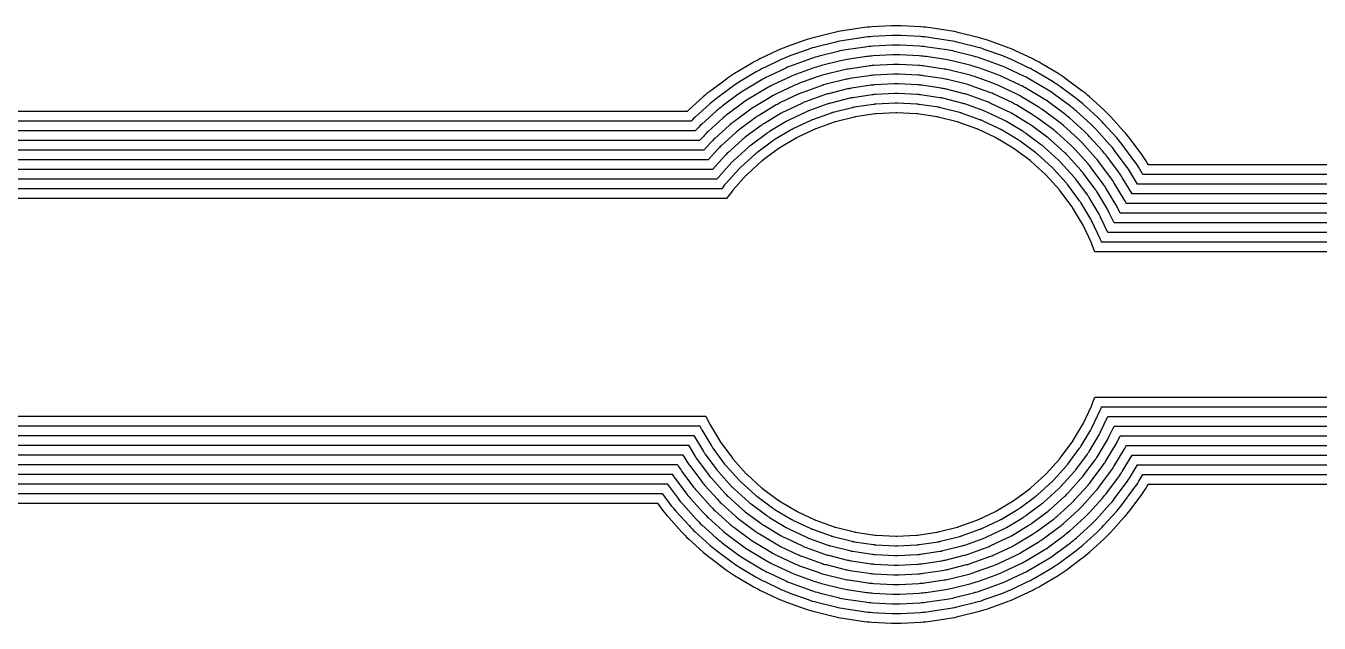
# Model space of a CAD drawing. Header units: metres. Extents: x 1.4 to 44.2, y 0.1 to 33.9.
# Drawn here: x 17.42 to 22.78, y 29.22 to 31.69 of the extents above; entities that cross this region are included whole.
import ezdxf

# ---------------------------------------------------------------- set-up
doc = ezdxf.new("R2010")
doc.units = ezdxf.units.M

msp = doc.modelspace()

# ---------------------------------------------------------------- linework, layer by layer
for points in [[(25.1806, 31.1141), (22.0686, 31.1141), (22.0631, 31.1234), (22.0578, 31.132), (22.0523, 31.1404), (22.0466, 31.1487), (22.0407, 31.1569), (21.9924, 31.2219), (21.9864, 31.2299), (21.9801, 31.2378), (21.9736, 31.2455), (21.9669, 31.253), (21.9125, 31.3131), (21.9057, 31.3204), (21.8986, 31.3276), (21.8914, 31.3347), (21.8841, 31.3415), (21.824, 31.3959), (21.8165, 31.4026), (21.8088, 31.4091), (21.8009, 31.4154), (21.7929, 31.4214), (21.7279, 31.4697), (21.7197, 31.4756), (21.7114, 31.4813), (21.703, 31.4868), (21.6944, 31.4921), (21.6249, 31.5337), (21.6162, 31.5388), (21.6074, 31.5436), (21.5985, 31.5483), (21.5894, 31.5527), (21.5162, 31.5873), (21.5071, 31.5915), (21.4978, 31.5955), (21.4885, 31.5992), (21.479, 31.6027), (21.4028, 31.63), (21.3933, 31.6333), (21.3837, 31.6363), (21.374, 31.6391), (21.3643, 31.6417), (21.2857, 31.6614), (21.2759, 31.6637), (21.266, 31.6658), (21.2562, 31.6676), (21.2462, 31.6692), (21.1661, 31.6811), (21.1561, 31.6825), (21.1461, 31.6836), (21.1361, 31.6844), (21.126, 31.685), (21.0451, 31.689), (21.0351, 31.6894), (21.025, 31.6895), (21.015, 31.6894), (21.0049, 31.689), (20.924, 31.685), (20.9139, 31.6844), (20.9039, 31.6836), (20.8939, 31.6825), (20.8839, 31.6811), (20.8038, 31.6692), (20.7939, 31.6676), (20.784, 31.6658), (20.7741, 31.6637), (20.7643, 31.6614), (20.6858, 31.6417), (20.676, 31.6391), (20.6664, 31.6363), (20.6568, 31.6333), (20.6473, 31.63), (20.571, 31.6027), (20.5616, 31.5992), (20.5522, 31.5955), (20.543, 31.5915), (20.5338, 31.5873), (20.4606, 31.5527), (20.4515, 31.5483), (20.4426, 31.5436), (20.4338, 31.5388), (20.4251, 31.5337), (20.3556, 31.4921), (20.347, 31.4868), (20.3386, 31.4813), (20.3303, 31.4756), (20.3222, 31.4697), (20.2571, 31.4214), (20.2491, 31.4154), (20.2412, 31.4091), (20.2335, 31.4026), (20.226, 31.3959), (20.166, 31.3415), (20.1592, 31.3352), (13.4322, 31.3352)], [(25.1971, 31.0741), (22.046, 31.0741), (22.0288, 31.1029), (22.024, 31.1106), (22.019, 31.1182), (22.0139, 31.1257), (22.0086, 31.133), (21.9603, 31.1981), (21.9548, 31.2053), (21.9491, 31.2124), (21.9433, 31.2194), (21.9373, 31.2262), (21.8829, 31.2862), (21.8767, 31.2929), (21.8704, 31.2994), (21.8639, 31.3057), (21.8572, 31.3119), (21.7972, 31.3663), (21.7904, 31.3723), (21.7834, 31.3781), (21.7763, 31.3838), (21.7691, 31.3893), (21.704, 31.4376), (21.6967, 31.4429), (21.6892, 31.448), (21.6816, 31.453), (21.6739, 31.4578), (21.6044, 31.4994), (21.5965, 31.504), (21.5886, 31.5083), (21.5805, 31.5125), (21.5723, 31.5165), (21.4991, 31.5512), (21.4909, 31.5549), (21.4825, 31.5585), (21.4741, 31.5619), (21.4656, 31.565), (21.3893, 31.5923), (21.3807, 31.5953), (21.372, 31.598), (21.3633, 31.6006), (21.3545, 31.6029), (21.276, 31.6226), (21.2671, 31.6247), (21.2582, 31.6265), (21.2493, 31.6282), (21.2403, 31.6296), (21.1602, 31.6415), (21.1512, 31.6428), (21.1422, 31.6438), (21.1331, 31.6445), (21.1241, 31.6451), (21.0432, 31.6491), (21.0341, 31.6494), (21.025, 31.6495), (21.0159, 31.6494), (21.0069, 31.6491), (20.9259, 31.6451), (20.9169, 31.6445), (20.9078, 31.6438), (20.8988, 31.6428), (20.8898, 31.6415), (20.8097, 31.6296), (20.8007, 31.6282), (20.7918, 31.6265), (20.7829, 31.6247), (20.7741, 31.6226), (20.6955, 31.6029), (20.6867, 31.6006), (20.678, 31.598), (20.6693, 31.5953), (20.6607, 31.5923), (20.5845, 31.565), (20.5759, 31.5619), (20.5675, 31.5585), (20.5592, 31.5549), (20.5509, 31.5512), (20.4777, 31.5165), (20.4695, 31.5125), (20.4615, 31.5083), (20.4535, 31.504), (20.4457, 31.4994), (20.3762, 31.4578), (20.3684, 31.453), (20.3608, 31.448), (20.3533, 31.4429), (20.346, 31.4376), (20.2809, 31.3893), (20.2737, 31.3838), (20.2666, 31.3781), (20.2596, 31.3723), (20.2528, 31.3663), (20.1928, 31.3119), (20.1862, 31.3057), (20.1797, 31.2994), (20.1756, 31.2952), (13.3945, 31.2952)], [(25.2137, 31.0341), (22.0233, 31.0341), (21.9944, 31.0823), (21.9902, 31.0892), (21.9858, 31.096), (21.9812, 31.1027), (21.9764, 31.1092), (21.9282, 31.1743), (21.9233, 31.1807), (21.9182, 31.1871), (21.913, 31.1933), (21.9076, 31.1993), (21.8532, 31.2593), (21.8477, 31.2653), (21.8421, 31.2711), (21.8363, 31.2767), (21.8303, 31.2822), (21.7703, 31.3366), (21.7643, 31.342), (21.7581, 31.3472), (21.7517, 31.3523), (21.7453, 31.3572), (21.6802, 31.4054), (21.6737, 31.4102), (21.667, 31.4148), (21.6602, 31.4192), (21.6533, 31.4234), (21.5838, 31.4651), (21.5768, 31.4692), (21.5697, 31.4731), (21.5625, 31.4768), (21.5552, 31.4804), (21.482, 31.515), (21.4746, 31.5184), (21.4672, 31.5216), (21.4597, 31.5246), (21.4521, 31.5274), (21.3758, 31.5547), (21.3682, 31.5573), (21.3604, 31.5598), (21.3527, 31.562), (21.3448, 31.5641), (21.2662, 31.5838), (21.2584, 31.5856), (21.2504, 31.5873), (21.2425, 31.5888), (21.2345, 31.5901), (21.1543, 31.602), (21.1463, 31.6031), (21.1383, 31.6039), (21.1302, 31.6046), (21.1221, 31.6051), (21.0412, 31.6091), (21.0331, 31.6094), (21.025, 31.6095), (21.0169, 31.6094), (21.0088, 31.6091), (20.9279, 31.6051), (20.9198, 31.6046), (20.9118, 31.6039), (20.9037, 31.6031), (20.8957, 31.602), (20.8155, 31.5901), (20.8075, 31.5888), (20.7996, 31.5873), (20.7917, 31.5856), (20.7838, 31.5838), (20.7052, 31.5641), (20.6974, 31.562), (20.6896, 31.5598), (20.6819, 31.5573), (20.6742, 31.5547), (20.5979, 31.5274), (20.5903, 31.5246), (20.5828, 31.5216), (20.5754, 31.5184), (20.568, 31.515), (20.4948, 31.4804), (20.4875, 31.4768), (20.4803, 31.4731), (20.4732, 31.4692), (20.4662, 31.4651), (20.3967, 31.4234), (20.3898, 31.4192), (20.3831, 31.4148), (20.3764, 31.4102), (20.3698, 31.4054), (20.3047, 31.3572), (20.2983, 31.3523), (20.292, 31.3472), (20.2858, 31.342), (20.2797, 31.3366), (20.2197, 31.2822), (20.2137, 31.2767), (20.208, 31.2711), (20.2023, 31.2653), (20.1968, 31.2593), (20.193, 31.2552), (13.355, 31.2552)], [(25.2469, 30.9541), (21.977, 30.9541), (21.9763, 30.9556), (21.9735, 30.961), (21.9706, 30.9664), (21.9675, 30.9717), (21.9258, 31.0412), (21.9226, 31.0464), (21.9193, 31.0515), (21.9158, 31.0566), (21.9122, 31.0616), (21.8639, 31.1266), (21.8602, 31.1315), (21.8564, 31.1363), (21.8524, 31.141), (21.8484, 31.1456), (21.794, 31.2056), (21.7898, 31.2101), (21.7855, 31.2145), (21.7811, 31.2188), (21.7766, 31.223), (21.7166, 31.2774), (21.712, 31.2814), (21.7073, 31.2854), (21.7025, 31.2892), (21.6976, 31.2929), (21.6326, 31.3412), (21.6276, 31.3448), (21.6225, 31.3483), (21.6174, 31.3516), (21.6122, 31.3548), (21.5427, 31.3965), (21.5374, 31.3996), (21.532, 31.4025), (21.5266, 31.4053), (21.521, 31.408), (21.4478, 31.4427), (21.4422, 31.4452), (21.4366, 31.4476), (21.4309, 31.4499), (21.4251, 31.4521), (21.3489, 31.4794), (21.3431, 31.4813), (21.3372, 31.4832), (21.3313, 31.4849), (21.3254, 31.4865), (21.2468, 31.5062), (21.2408, 31.5076), (21.2348, 31.5088), (21.2288, 31.51), (21.2227, 31.5109), (21.1426, 31.5228), (21.1365, 31.5237), (21.1304, 31.5243), (21.1243, 31.5249), (21.1182, 31.5252), (21.0373, 31.5292), (21.0311, 31.5294), (21.025, 31.5295), (21.0189, 31.5294), (21.0127, 31.5292), (20.9318, 31.5252), (20.9257, 31.5249), (20.9196, 31.5243), (20.9135, 31.5237), (20.9074, 31.5228), (20.8273, 31.5109), (20.8212, 31.51), (20.8152, 31.5088), (20.8092, 31.5076), (20.8032, 31.5062), (20.7246, 31.4865), (20.7187, 31.4849), (20.7128, 31.4832), (20.707, 31.4813), (20.7012, 31.4794), (20.6249, 31.4521), (20.6191, 31.4499), (20.6134, 31.4476), (20.6078, 31.4452), (20.6022, 31.4427), (20.529, 31.408), (20.5235, 31.4053), (20.518, 31.4025), (20.5126, 31.3996), (20.5073, 31.3965), (20.4379, 31.3548), (20.4326, 31.3516), (20.4275, 31.3483), (20.4224, 31.3448), (20.4175, 31.3412), (20.3524, 31.2929), (20.3475, 31.2892), (20.3427, 31.2854), (20.338, 31.2814), (20.3334, 31.2774), (20.2734, 31.223), (20.2689, 31.2188), (20.2645, 31.2145), (20.2602, 31.2101), (20.2561, 31.2056), (20.2285, 31.1752), (13.275, 31.1752)], [(25.2303, 30.9941), (22.0006, 30.9941), (21.9601, 31.0617), (21.9564, 31.0678), (21.9525, 31.0738), (21.9485, 31.0796), (21.9443, 31.0854), (21.8961, 31.1505), (21.8918, 31.1561), (21.8873, 31.1617), (21.8827, 31.1671), (21.878, 31.1725), (21.8236, 31.2325), (21.8188, 31.2377), (21.8138, 31.2428), (21.8087, 31.2478), (21.8035, 31.2526), (21.7435, 31.307), (21.7381, 31.3117), (21.7327, 31.3163), (21.7271, 31.3208), (21.7215, 31.3251), (21.6564, 31.3733), (21.6506, 31.3775), (21.6448, 31.3815), (21.6388, 31.3854), (21.6327, 31.3891), (21.5632, 31.4308), (21.5571, 31.4344), (21.5509, 31.4378), (21.5445, 31.4411), (21.5381, 31.4442), (21.4649, 31.4788), (21.4584, 31.4818), (21.4519, 31.4846), (21.4453, 31.4872), (21.4386, 31.4897), (21.3623, 31.517), (21.3556, 31.5193), (21.3488, 31.5215), (21.342, 31.5235), (21.3351, 31.5253), (21.2565, 31.545), (21.2496, 31.5466), (21.2426, 31.5481), (21.2356, 31.5494), (21.2286, 31.5505), (21.1485, 31.5624), (21.1414, 31.5634), (21.1344, 31.5641), (21.1273, 31.5648), (21.1202, 31.5652), (21.0392, 31.5692), (21.0321, 31.5694), (21.025, 31.5695), (21.0179, 31.5694), (21.0108, 31.5692), (20.9299, 31.5652), (20.9228, 31.5648), (20.9157, 31.5641), (20.9086, 31.5634), (20.9015, 31.5624), (20.8214, 31.5505), (20.8144, 31.5494), (20.8074, 31.5481), (20.8004, 31.5466), (20.7935, 31.545), (20.7149, 31.5253), (20.708, 31.5235), (20.7012, 31.5215), (20.6944, 31.5193), (20.6877, 31.517), (20.6114, 31.4897), (20.6047, 31.4872), (20.5981, 31.4846), (20.5916, 31.4818), (20.5851, 31.4788), (20.5119, 31.4442), (20.5055, 31.4411), (20.4992, 31.4378), (20.4929, 31.4344), (20.4868, 31.4308), (20.4173, 31.3891), (20.4112, 31.3854), (20.4053, 31.3815), (20.3994, 31.3775), (20.3936, 31.3733), (20.3286, 31.3251), (20.3229, 31.3208), (20.3173, 31.3163), (20.3119, 31.3117), (20.3066, 31.307), (20.2465, 31.2526), (20.2413, 31.2478), (20.2362, 31.2428), (20.2313, 31.2377), (20.2264, 31.2325), (20.2108, 31.2152), (13.315, 31.2152)], [(25.2634, 30.9141), (21.9518, 30.9141), (21.9429, 30.9329), (21.9406, 30.9376), (21.9382, 30.9421), (21.9358, 30.9467), (21.9332, 30.9511), (21.8915, 31.0206), (21.8888, 31.025), (21.886, 31.0293), (21.8831, 31.0336), (21.8801, 31.0377), (21.8318, 31.1028), (21.8287, 31.1069), (21.8255, 31.1109), (21.8221, 31.1149), (21.8187, 31.1187), (21.7643, 31.1788), (21.7608, 31.1825), (21.7572, 31.1862), (21.7535, 31.1898), (21.7498, 31.1933), (21.6897, 31.2477), (21.6859, 31.2511), (21.6819, 31.2545), (21.6779, 31.2577), (21.6738, 31.2608), (21.6087, 31.3091), (21.6046, 31.3121), (21.6003, 31.315), (21.596, 31.3178), (21.5916, 31.3205), (21.5221, 31.3622), (21.5177, 31.3648), (21.5131, 31.3672), (21.5086, 31.3696), (21.5039, 31.3719), (21.4307, 31.4065), (21.426, 31.4087), (21.4213, 31.4107), (21.4165, 31.4126), (21.4117, 31.4144), (21.3354, 31.4417), (21.3305, 31.4434), (21.3256, 31.4449), (21.3207, 31.4464), (21.3157, 31.4477), (21.2371, 31.4674), (21.2321, 31.4685), (21.227, 31.4696), (21.222, 31.4706), (21.2169, 31.4714), (21.1367, 31.4833), (21.1316, 31.484), (21.1265, 31.4845), (21.1214, 31.485), (21.1162, 31.4853), (21.0353, 31.4893), (21.0302, 31.4894), (21.025, 31.4895), (21.0199, 31.4894), (21.0147, 31.4893), (20.9338, 31.4853), (20.9287, 31.485), (20.9235, 31.4845), (20.9184, 31.484), (20.9133, 31.4833), (20.8332, 31.4714), (20.8281, 31.4706), (20.823, 31.4696), (20.818, 31.4685), (20.8129, 31.4674), (20.7344, 31.4477), (20.7294, 31.4464), (20.7244, 31.4449), (20.7195, 31.4434), (20.7146, 31.4417), (20.6384, 31.4144), (20.6335, 31.4126), (20.6287, 31.4107), (20.624, 31.4087), (20.6193, 31.4065), (20.5461, 31.3719), (20.5415, 31.3696), (20.5369, 31.3672), (20.5324, 31.3648), (20.5279, 31.3622), (20.4584, 31.3205), (20.454, 31.3178), (20.4497, 31.315), (20.4455, 31.3121), (20.4413, 31.3091), (20.3762, 31.2608), (20.3721, 31.2577), (20.3681, 31.2545), (20.3642, 31.2511), (20.3603, 31.2477), (20.3003, 31.1933), (20.2965, 31.1898), (20.2928, 31.1862), (20.2892, 31.1825), (20.2857, 31.1788), (20.2462, 31.1352), (13.235, 31.1352)], [(25.28, 30.8741), (21.9264, 30.8741), (21.9067, 30.9158), (21.9049, 30.9196), (21.903, 30.9233), (21.901, 30.9269), (21.8989, 30.9305), (21.8572, 31), (21.855, 31.0036), (21.8527, 31.0071), (21.8504, 31.0105), (21.8479, 31.0139), (21.7997, 31.079), (21.7972, 31.0823), (21.7945, 31.0856), (21.7919, 31.0887), (21.7891, 31.0919), (21.7347, 31.1519), (21.7319, 31.155), (21.7289, 31.1579), (21.726, 31.1609), (21.7229, 31.1637), (21.6629, 31.2181), (21.6597, 31.2209), (21.6566, 31.2235), (21.6533, 31.2262), (21.65, 31.2287), (21.5849, 31.2769), (21.5815, 31.2794), (21.5781, 31.2817), (21.5746, 31.284), (21.571, 31.2862), (21.5015, 31.3279), (21.4979, 31.33), (21.4943, 31.332), (21.4906, 31.3339), (21.4868, 31.3357), (21.4136, 31.3704), (21.4098, 31.3721), (21.406, 31.3737), (21.4021, 31.3753), (21.3982, 31.3767), (21.3219, 31.404), (21.318, 31.4054), (21.314, 31.4066), (21.31, 31.4078), (21.3059, 31.4089), (21.2274, 31.4286), (21.2233, 31.4295), (21.2192, 31.4304), (21.2151, 31.4311), (21.211, 31.4318), (21.1309, 31.4437), (21.1267, 31.4443), (21.1226, 31.4447), (21.1184, 31.4451), (21.1143, 31.4453), (21.0334, 31.4493), (21.0292, 31.4495), (21.025, 31.4495), (21.0208, 31.4495), (21.0167, 31.4493), (20.9358, 31.4453), (20.9316, 31.4451), (20.9274, 31.4447), (20.9233, 31.4443), (20.9192, 31.4437), (20.839, 31.4318), (20.8349, 31.4311), (20.8308, 31.4304), (20.8267, 31.4295), (20.8227, 31.4286), (20.7441, 31.4089), (20.74, 31.4078), (20.736, 31.4066), (20.7321, 31.4054), (20.7281, 31.404), (20.6518, 31.3767), (20.6479, 31.3753), (20.6441, 31.3737), (20.6402, 31.3721), (20.6364, 31.3704), (20.5632, 31.3357), (20.5594, 31.3339), (20.5557, 31.332), (20.5521, 31.33), (20.5485, 31.3279), (20.479, 31.2862), (20.4754, 31.284), (20.4719, 31.2817), (20.4685, 31.2794), (20.4651, 31.2769), (20.4001, 31.2287), (20.3967, 31.2262), (20.3935, 31.2235), (20.3903, 31.2209), (20.3872, 31.2181), (20.3271, 31.1637), (20.3241, 31.1609), (20.3211, 31.1579), (20.3182, 31.155), (20.3153, 31.1519), (20.264, 31.0952), (13.195, 31.0952)], [(25.3131, 30.7941), (21.8746, 30.7941), (21.8724, 30.8002), (21.8716, 30.8023), (21.8708, 30.8044), (21.87, 30.8064), (21.869, 30.8084), (21.8344, 30.8816), (21.8334, 30.8836), (21.8324, 30.8856), (21.8313, 30.8875), (21.8302, 30.8894), (21.7886, 30.9589), (21.7874, 30.9608), (21.7862, 30.9626), (21.785, 30.9645), (21.7837, 30.9662), (21.7354, 31.0313), (21.7341, 31.0331), (21.7327, 31.0348), (21.7313, 31.0365), (21.7298, 31.0381), (21.6754, 31.0982), (21.6739, 31.0998), (21.6724, 31.1014), (21.6708, 31.1029), (21.6692, 31.1044), (21.6091, 31.1588), (21.6075, 31.1603), (21.6058, 31.1617), (21.6041, 31.1631), (21.6023, 31.1644), (21.5372, 31.2127), (21.5355, 31.214), (21.5336, 31.2152), (21.5318, 31.2164), (21.5299, 31.2176), (21.4604, 31.2592), (21.4585, 31.2603), (21.4566, 31.2614), (21.4546, 31.2624), (21.4526, 31.2634), (21.3794, 31.298), (21.3774, 31.299), (21.3754, 31.2998), (21.3733, 31.3006), (21.3712, 31.3014), (21.295, 31.3287), (21.2929, 31.3294), (21.2908, 31.3301), (21.2886, 31.3307), (21.2865, 31.3313), (21.2079, 31.351), (21.2058, 31.3515), (21.2036, 31.3519), (21.2014, 31.3523), (21.1993, 31.3527), (21.1191, 31.3646), (21.1169, 31.3649), (21.1147, 31.3651), (21.1125, 31.3653), (21.1103, 31.3654), (21.0294, 31.3694), (21.0272, 31.3695), (21.025, 31.3695), (21.0228, 31.3695), (21.0206, 31.3694), (20.9397, 31.3654), (20.9375, 31.3653), (20.9353, 31.3651), (20.9331, 31.3649), (20.9309, 31.3646), (20.8508, 31.3527), (20.8486, 31.3523), (20.8464, 31.3519), (20.8442, 31.3515), (20.8421, 31.351), (20.7635, 31.3313), (20.7614, 31.3307), (20.7593, 31.3301), (20.7572, 31.3294), (20.7551, 31.3287), (20.6788, 31.3014), (20.6767, 31.3006), (20.6747, 31.2998), (20.6726, 31.299), (20.6706, 31.298), (20.5974, 31.2634), (20.5954, 31.2624), (20.5934, 31.2614), (20.5915, 31.2603), (20.5896, 31.2592), (20.5201, 31.2176), (20.5182, 31.2164), (20.5164, 31.2152), (20.5146, 31.214), (20.5128, 31.2127), (20.4477, 31.1644), (20.4459, 31.1631), (20.4442, 31.1617), (20.4425, 31.1603), (20.4409, 31.1588), (20.3809, 31.1044), (20.3792, 31.1029), (20.3777, 31.1014), (20.3761, 31.0998), (20.3746, 31.0982), (20.3202, 31.0381), (20.3187, 31.0365), (20.3173, 31.0348), (20.3159, 31.0331), (20.3146, 31.0313), (20.3027, 31.0152), (13.115, 31.0152)], [(25.2966, 30.8341), (21.9011, 30.8341), (21.8706, 30.8987), (21.8692, 30.9016), (21.8677, 30.9044), (21.8661, 30.9072), (21.8645, 30.91), (21.8229, 30.9795), (21.8212, 30.9822), (21.8195, 30.9849), (21.8177, 30.9875), (21.8158, 30.9901), (21.7675, 31.0551), (21.7656, 31.0577), (21.7636, 31.0602), (21.7616, 31.0626), (21.7595, 31.065), (21.7051, 31.125), (21.7029, 31.1274), (21.7007, 31.1297), (21.6984, 31.1319), (21.696, 31.1341), (21.636, 31.1885), (21.6336, 31.1906), (21.6312, 31.1926), (21.6287, 31.1946), (21.6261, 31.1965), (21.5611, 31.2448), (21.5585, 31.2467), (21.5559, 31.2485), (21.5532, 31.2502), (21.5505, 31.2519), (21.481, 31.2935), (21.4782, 31.2951), (21.4754, 31.2967), (21.4726, 31.2982), (21.4697, 31.2996), (21.3965, 31.3342), (21.3936, 31.3355), (21.3907, 31.3368), (21.3877, 31.338), (21.3847, 31.3391), (21.3084, 31.3664), (21.3054, 31.3674), (21.3024, 31.3684), (21.2993, 31.3693), (21.2962, 31.3701), (21.2176, 31.3898), (21.2145, 31.3905), (21.2114, 31.3912), (21.2083, 31.3917), (21.2051, 31.3922), (21.125, 31.4041), (21.1218, 31.4046), (21.1187, 31.4049), (21.1155, 31.4052), (21.1123, 31.4054), (21.0314, 31.4094), (21.0282, 31.4095), (21.025, 31.4095), (21.0218, 31.4095), (21.0186, 31.4094), (20.9377, 31.4054), (20.9345, 31.4052), (20.9314, 31.4049), (20.9282, 31.4046), (20.925, 31.4041), (20.8449, 31.3922), (20.8417, 31.3917), (20.8386, 31.3912), (20.8355, 31.3905), (20.8324, 31.3898), (20.7538, 31.3701), (20.7507, 31.3693), (20.7476, 31.3684), (20.7446, 31.3674), (20.7416, 31.3664), (20.6653, 31.3391), (20.6623, 31.338), (20.6594, 31.3368), (20.6564, 31.3355), (20.6535, 31.3342), (20.5803, 31.2996), (20.5774, 31.2982), (20.5746, 31.2967), (20.5718, 31.2951), (20.569, 31.2935), (20.4996, 31.2519), (20.4968, 31.2502), (20.4942, 31.2485), (20.4915, 31.2467), (20.4889, 31.2448), (20.4239, 31.1965), (20.4213, 31.1946), (20.4188, 31.1926), (20.4164, 31.1906), (20.414, 31.1885), (20.354, 31.1341), (20.3517, 31.1319), (20.3494, 31.1297), (20.3471, 31.1274), (20.345, 31.125), (20.2906, 31.065), (20.2885, 31.0626), (20.2864, 31.0602), (20.2844, 31.0577), (20.2825, 31.0552), (13.155, 31.0552)], [(25.3297, 30.7541), (21.8464, 30.7541), (21.8348, 30.7868), (21.8343, 30.7879), (21.8339, 30.7891), (21.8334, 30.7902), (21.8329, 30.7913), (21.7982, 30.8645), (21.7977, 30.8656), (21.7971, 30.8667), (21.7965, 30.8678), (21.7959, 30.8689), (21.7543, 30.9383), (21.7536, 30.9394), (21.753, 30.9404), (21.7523, 30.9414), (21.7516, 30.9424), (21.7033, 31.0075), (21.7025, 31.0085), (21.7018, 31.0094), (21.701, 31.0104), (21.7002, 31.0113), (21.6458, 31.0713), (21.6449, 31.0722), (21.6441, 31.0731), (21.6432, 31.0739), (21.6423, 31.0748), (21.5823, 31.1292), (21.5814, 31.13), (21.5804, 31.1308), (21.5795, 31.1315), (21.5785, 31.1323), (21.5134, 31.1806), (21.5124, 31.1813), (21.5114, 31.182), (21.5104, 31.1826), (21.5093, 31.1833), (21.4399, 31.2249), (21.4388, 31.2255), (21.4377, 31.2261), (21.4366, 31.2267), (21.4355, 31.2272), (21.3623, 31.2619), (21.3612, 31.2624), (21.3601, 31.2629), (21.3589, 31.2633), (21.3578, 31.2638), (21.2815, 31.291), (21.2803, 31.2914), (21.2792, 31.2918), (21.278, 31.2922), (21.2768, 31.2925), (21.1982, 31.3122), (21.197, 31.3124), (21.1958, 31.3127), (21.1946, 31.3129), (21.1934, 31.3131), (21.1133, 31.325), (21.112, 31.3252), (21.1108, 31.3253), (21.1096, 31.3254), (21.1084, 31.3255), (21.0275, 31.3295), (21.0262, 31.3295), (21.025, 31.3295), (21.0238, 31.3295), (21.0226, 31.3295), (20.9416, 31.3255), (20.9404, 31.3254), (20.9392, 31.3253), (20.938, 31.3252), (20.9368, 31.325), (20.8566, 31.3131), (20.8554, 31.3129), (20.8542, 31.3127), (20.853, 31.3124), (20.8518, 31.3122), (20.7732, 31.2925), (20.772, 31.2922), (20.7709, 31.2918), (20.7697, 31.2914), (20.7685, 31.291), (20.6923, 31.2638), (20.6911, 31.2633), (20.69, 31.2629), (20.6888, 31.2624), (20.6877, 31.2619), (20.6145, 31.2272), (20.6134, 31.2267), (20.6123, 31.2261), (20.6112, 31.2255), (20.6102, 31.2249), (20.5407, 31.1833), (20.5396, 31.1826), (20.5386, 31.182), (20.5376, 31.1813), (20.5366, 31.1806), (20.4715, 31.1323), (20.4706, 31.1315), (20.4696, 31.1308), (20.4687, 31.13), (20.4677, 31.1292), (20.4077, 31.0748), (20.4068, 31.0739), (20.4059, 31.0731), (20.4051, 31.0722), (20.4042, 31.0713), (20.3498, 31.0113), (20.349, 31.0104), (20.3482, 31.0094), (20.3475, 31.0085), (20.3467, 31.0075), (20.3228, 30.9752), (13.075, 30.9752)], [(13.075, 30.0748), (20.237, 30.0748), (20.2518, 30.0435), (20.2523, 30.0424), (20.2529, 30.0413), (20.2535, 30.0402), (20.2541, 30.0392), (20.2957, 29.9697), (20.2964, 29.9686), (20.2971, 29.9676), (20.2978, 29.9666), (20.2985, 29.9656), (20.3467, 29.9005), (20.3475, 29.8996), (20.3482, 29.8986), (20.349, 29.8977), (20.3498, 29.8967), (20.4042, 29.8367), (20.4051, 29.8358), (20.4059, 29.8349), (20.4068, 29.8341), (20.4077, 29.8332), (20.4677, 29.7788), (20.4687, 29.778), (20.4696, 29.7772), (20.4706, 29.7765), (20.4715, 29.7757), (20.5366, 29.7275), (20.5376, 29.7268), (20.5386, 29.7261), (20.5396, 29.7254), (20.5407, 29.7247), (20.6102, 29.6831), (20.6112, 29.6825), (20.6123, 29.6819), (20.6134, 29.6813), (20.6145, 29.6808), (20.6877, 29.6462), (20.6888, 29.6456), (20.69, 29.6452), (20.6911, 29.6447), (20.6923, 29.6443), (20.7685, 29.617), (20.7697, 29.6166), (20.7709, 29.6162), (20.772, 29.6159), (20.7732, 29.6156), (20.8518, 29.5959), (20.853, 29.5956), (20.8542, 29.5953), (20.8554, 29.5951), (20.8566, 29.5949), (20.9368, 29.583), (20.938, 29.5829), (20.9392, 29.5827), (20.9404, 29.5826), (20.9416, 29.5825), (21.0226, 29.5786), (21.0238, 29.5785), (21.025, 29.5785), (21.0262, 29.5785), (21.0275, 29.5786), (21.1084, 29.5825), (21.1096, 29.5826), (21.1108, 29.5827), (21.112, 29.5829), (21.1133, 29.583), (21.1934, 29.5949), (21.1946, 29.5951), (21.1958, 29.5953), (21.197, 29.5956), (21.1982, 29.5959), (21.2768, 29.6156), (21.278, 29.6159), (21.2792, 29.6162), (21.2803, 29.6166), (21.2815, 29.617), (21.3578, 29.6443), (21.3589, 29.6447), (21.3601, 29.6452), (21.3612, 29.6456), (21.3623, 29.6462), (21.4355, 29.6808), (21.4366, 29.6813), (21.4377, 29.6819), (21.4388, 29.6825), (21.4399, 29.6831), (21.5093, 29.7247), (21.5104, 29.7254), (21.5114, 29.7261), (21.5124, 29.7268), (21.5134, 29.7275), (21.5785, 29.7757), (21.5795, 29.7765), (21.5804, 29.7772), (21.5814, 29.778), (21.5823, 29.7788), (21.6423, 29.8332), (21.6432, 29.8341), (21.6441, 29.8349), (21.6449, 29.8358), (21.6458, 29.8367), (21.7002, 29.8967), (21.701, 29.8977), (21.7018, 29.8986), (21.7025, 29.8996), (21.7033, 29.9005), (21.7516, 29.9656), (21.7523, 29.9666), (21.753, 29.9676), (21.7536, 29.9686), (21.7543, 29.9697), (21.7959, 30.0392), (21.7965, 30.0402), (21.7971, 30.0413), (21.7977, 30.0424), (21.7982, 30.0435), (21.8329, 30.1167), (21.8334, 30.1178), (21.8339, 30.119), (21.8343, 30.1201), (21.8348, 30.1213), (21.8464, 30.1539), (25.454, 30.1539)], [(13.115, 30.0348), (20.2116, 30.0348), (20.2156, 30.0264), (20.2166, 30.0244), (20.2176, 30.0224), (20.2187, 30.0205), (20.2198, 30.0186), (20.2614, 29.9491), (20.2626, 29.9472), (20.2638, 29.9454), (20.2651, 29.9436), (20.2663, 29.9418), (20.3146, 29.8767), (20.3159, 29.8749), (20.3173, 29.8732), (20.3187, 29.8715), (20.3202, 29.8699), (20.3746, 29.8099), (20.3761, 29.8082), (20.3777, 29.8067), (20.3792, 29.8051), (20.3809, 29.8036), (20.4409, 29.7492), (20.4425, 29.7477), (20.4442, 29.7463), (20.4459, 29.7449), (20.4477, 29.7436), (20.5128, 29.6953), (20.5146, 29.6941), (20.5164, 29.6928), (20.5182, 29.6916), (20.5201, 29.6904), (20.5896, 29.6488), (20.5915, 29.6477), (20.5934, 29.6466), (20.5954, 29.6456), (20.5974, 29.6446), (20.6706, 29.61), (20.6726, 29.6091), (20.6747, 29.6082), (20.6767, 29.6074), (20.6788, 29.6066), (20.7551, 29.5793), (20.7572, 29.5786), (20.7593, 29.5779), (20.7614, 29.5773), (20.7635, 29.5768), (20.8421, 29.5571), (20.8442, 29.5566), (20.8464, 29.5561), (20.8486, 29.5557), (20.8508, 29.5553), (20.9309, 29.5435), (20.9331, 29.5432), (20.9353, 29.5429), (20.9375, 29.5427), (20.9397, 29.5426), (21.0206, 29.5386), (21.0228, 29.5385), (21.025, 29.5385), (21.0272, 29.5385), (21.0294, 29.5386), (21.1103, 29.5426), (21.1125, 29.5427), (21.1147, 29.5429), (21.1169, 29.5432), (21.1191, 29.5435), (21.1993, 29.5553), (21.2014, 29.5557), (21.2036, 29.5561), (21.2058, 29.5566), (21.2079, 29.5571), (21.2865, 29.5768), (21.2886, 29.5773), (21.2908, 29.5779), (21.2929, 29.5786), (21.295, 29.5793), (21.3712, 29.6066), (21.3733, 29.6074), (21.3754, 29.6082), (21.3774, 29.6091), (21.3794, 29.61), (21.4526, 29.6446), (21.4546, 29.6456), (21.4566, 29.6466), (21.4585, 29.6477), (21.4604, 29.6488), (21.5299, 29.6904), (21.5318, 29.6916), (21.5336, 29.6928), (21.5355, 29.6941), (21.5372, 29.6953), (21.6023, 29.7436), (21.6041, 29.7449), (21.6058, 29.7463), (21.6075, 29.7477), (21.6091, 29.7492), (21.6692, 29.8036), (21.6708, 29.8051), (21.6724, 29.8067), (21.6739, 29.8082), (21.6754, 29.8099), (21.7298, 29.8699), (21.7313, 29.8715), (21.7327, 29.8732), (21.7341, 29.8749), (21.7354, 29.8767), (21.7837, 29.9418), (21.785, 29.9436), (21.7862, 29.9454), (21.7874, 29.9472), (21.7886, 29.9491), (21.8302, 30.0186), (21.8313, 30.0205), (21.8324, 30.0224), (21.8334, 30.0244), (21.8344, 30.0264), (21.869, 30.0996), (21.87, 30.1016), (21.8708, 30.1037), (21.8716, 30.1057), (21.8724, 30.1078), (21.8746, 30.1139), (25.454, 30.1139)], [(13.155, 29.9948), (20.1874, 29.9948), (20.2271, 29.9286), (20.2288, 29.9258), (20.2305, 29.9232), (20.2323, 29.9205), (20.2342, 29.9179), (20.2825, 29.8529), (20.2844, 29.8503), (20.2864, 29.8478), (20.2885, 29.8454), (20.2906, 29.843), (20.345, 29.783), (20.3471, 29.7807), (20.3494, 29.7784), (20.3517, 29.7761), (20.354, 29.774), (20.414, 29.7196), (20.4164, 29.7175), (20.4188, 29.7154), (20.4213, 29.7134), (20.4239, 29.7115), (20.4889, 29.6632), (20.4915, 29.6613), (20.4942, 29.6595), (20.4968, 29.6578), (20.4996, 29.6561), (20.569, 29.6145), (20.5718, 29.6129), (20.5746, 29.6113), (20.5774, 29.6099), (20.5803, 29.6085), (20.6535, 29.5738), (20.6564, 29.5725), (20.6594, 29.5712), (20.6623, 29.5701), (20.6653, 29.5689), (20.7416, 29.5417), (20.7446, 29.5406), (20.7476, 29.5397), (20.7507, 29.5388), (20.7538, 29.538), (20.8324, 29.5183), (20.8355, 29.5175), (20.8386, 29.5169), (20.8417, 29.5163), (20.8449, 29.5158), (20.925, 29.5039), (20.9282, 29.5035), (20.9314, 29.5031), (20.9345, 29.5028), (20.9377, 29.5026), (21.0186, 29.4987), (21.0218, 29.4986), (21.025, 29.4985), (21.0282, 29.4986), (21.0314, 29.4987), (21.1123, 29.5026), (21.1155, 29.5028), (21.1187, 29.5031), (21.1218, 29.5035), (21.125, 29.5039), (21.2051, 29.5158), (21.2083, 29.5163), (21.2114, 29.5169), (21.2145, 29.5175), (21.2176, 29.5183), (21.2962, 29.538), (21.2993, 29.5388), (21.3024, 29.5397), (21.3054, 29.5406), (21.3084, 29.5417), (21.3847, 29.5689), (21.3877, 29.5701), (21.3907, 29.5712), (21.3936, 29.5725), (21.3965, 29.5738), (21.4697, 29.6085), (21.4726, 29.6099), (21.4754, 29.6113), (21.4782, 29.6129), (21.481, 29.6145), (21.5505, 29.6561), (21.5532, 29.6578), (21.5559, 29.6595), (21.5585, 29.6613), (21.5611, 29.6632), (21.6261, 29.7115), (21.6287, 29.7134), (21.6312, 29.7154), (21.6336, 29.7175), (21.636, 29.7196), (21.696, 29.774), (21.6984, 29.7761), (21.7007, 29.7784), (21.7029, 29.7807), (21.7051, 29.783), (21.7595, 29.843), (21.7616, 29.8454), (21.7636, 29.8478), (21.7656, 29.8503), (21.7675, 29.8529), (21.8158, 29.9179), (21.8177, 29.9205), (21.8195, 29.9232), (21.8212, 29.9258), (21.8229, 29.9286), (21.8645, 29.998), (21.8661, 30.0008), (21.8677, 30.0036), (21.8692, 30.0064), (21.8706, 30.0093), (21.9011, 30.0739), (25.454, 30.0739)], [(13.195, 29.9548), (20.1648, 29.9548), (20.1928, 29.908), (20.195, 29.9044), (20.1973, 29.9009), (20.1996, 29.8975), (20.2021, 29.8941), (20.2503, 29.8291), (20.2529, 29.8257), (20.2555, 29.8225), (20.2582, 29.8193), (20.2609, 29.8162), (20.3153, 29.7561), (20.3182, 29.7531), (20.3211, 29.7501), (20.3241, 29.7472), (20.3271, 29.7443), (20.3872, 29.6899), (20.3903, 29.6872), (20.3935, 29.6845), (20.3967, 29.6819), (20.4001, 29.6793), (20.4651, 29.6311), (20.4685, 29.6286), (20.4719, 29.6263), (20.4754, 29.624), (20.479, 29.6218), (20.5485, 29.5802), (20.5521, 29.5781), (20.5557, 29.5761), (20.5594, 29.5741), (20.5632, 29.5723), (20.6364, 29.5377), (20.6402, 29.5359), (20.6441, 29.5343), (20.6479, 29.5327), (20.6518, 29.5313), (20.7281, 29.504), (20.7321, 29.5026), (20.736, 29.5014), (20.74, 29.5002), (20.7441, 29.4992), (20.8227, 29.4795), (20.8267, 29.4785), (20.8308, 29.4776), (20.8349, 29.4769), (20.839, 29.4762), (20.9192, 29.4643), (20.9233, 29.4638), (20.9274, 29.4633), (20.9316, 29.4629), (20.9358, 29.4627), (21.0167, 29.4587), (21.0208, 29.4586), (21.025, 29.4585), (21.0292, 29.4586), (21.0334, 29.4587), (21.1143, 29.4627), (21.1184, 29.4629), (21.1226, 29.4633), (21.1267, 29.4638), (21.1309, 29.4643), (21.211, 29.4762), (21.2151, 29.4769), (21.2192, 29.4776), (21.2233, 29.4785), (21.2274, 29.4795), (21.3059, 29.4992), (21.31, 29.5002), (21.314, 29.5014), (21.318, 29.5026), (21.3219, 29.504), (21.3982, 29.5313), (21.4021, 29.5327), (21.406, 29.5343), (21.4098, 29.5359), (21.4136, 29.5377), (21.4868, 29.5723), (21.4906, 29.5741), (21.4943, 29.5761), (21.4979, 29.5781), (21.5015, 29.5802), (21.571, 29.6218), (21.5746, 29.624), (21.5781, 29.6263), (21.5815, 29.6286), (21.5849, 29.6311), (21.65, 29.6793), (21.6533, 29.6819), (21.6566, 29.6845), (21.6597, 29.6872), (21.6629, 29.6899), (21.7229, 29.7443), (21.726, 29.7472), (21.7289, 29.7501), (21.7319, 29.7531), (21.7347, 29.7561), (21.7891, 29.8162), (21.7919, 29.8193), (21.7945, 29.8225), (21.7972, 29.8257), (21.7997, 29.8291), (21.8479, 29.8941), (21.8504, 29.8975), (21.8527, 29.9009), (21.855, 29.9044), (21.8572, 29.908), (21.8989, 29.9775), (21.901, 29.9811), (21.903, 29.9847), (21.9049, 29.9884), (21.9067, 29.9922), (21.9264, 30.0339), (25.454, 30.0339)], [(13.235, 29.9148), (20.1421, 29.9148), (20.1585, 29.8874), (20.1612, 29.883), (20.164, 29.8787), (20.1669, 29.8745), (20.17, 29.8703), (20.2182, 29.8052), (20.2213, 29.8011), (20.2246, 29.7971), (20.2279, 29.7932), (20.2313, 29.7893), (20.2857, 29.7293), (20.2892, 29.7255), (20.2928, 29.7218), (20.2965, 29.7182), (20.3003, 29.7147), (20.3603, 29.6603), (20.3642, 29.6569), (20.3681, 29.6536), (20.3721, 29.6503), (20.3762, 29.6472), (20.4413, 29.599), (20.4455, 29.5959), (20.4497, 29.593), (20.454, 29.5902), (20.4584, 29.5875), (20.5279, 29.5459), (20.5324, 29.5433), (20.5369, 29.5408), (20.5415, 29.5384), (20.5461, 29.5361), (20.6193, 29.5015), (20.624, 29.4994), (20.6287, 29.4973), (20.6335, 29.4954), (20.6384, 29.4936), (20.7146, 29.4663), (20.7195, 29.4647), (20.7244, 29.4631), (20.7294, 29.4617), (20.7344, 29.4604), (20.8129, 29.4407), (20.818, 29.4395), (20.823, 29.4384), (20.8281, 29.4375), (20.8332, 29.4366), (20.9133, 29.4248), (20.9184, 29.4241), (20.9235, 29.4235), (20.9287, 29.4231), (20.9338, 29.4227), (21.0147, 29.4188), (21.0199, 29.4186), (21.025, 29.4185), (21.0302, 29.4186), (21.0353, 29.4188), (21.1162, 29.4227), (21.1214, 29.4231), (21.1265, 29.4235), (21.1316, 29.4241), (21.1367, 29.4248), (21.2169, 29.4366), (21.222, 29.4375), (21.227, 29.4384), (21.2321, 29.4395), (21.2371, 29.4407), (21.3157, 29.4604), (21.3207, 29.4617), (21.3256, 29.4631), (21.3305, 29.4647), (21.3354, 29.4663), (21.4117, 29.4936), (21.4165, 29.4954), (21.4213, 29.4973), (21.426, 29.4994), (21.4307, 29.5015), (21.5039, 29.5361), (21.5086, 29.5384), (21.5131, 29.5408), (21.5177, 29.5433), (21.5221, 29.5459), (21.5916, 29.5875), (21.596, 29.5902), (21.6003, 29.593), (21.6046, 29.5959), (21.6087, 29.599), (21.6738, 29.6472), (21.6779, 29.6503), (21.6819, 29.6536), (21.6859, 29.6569), (21.6897, 29.6603), (21.7498, 29.7147), (21.7535, 29.7182), (21.7572, 29.7218), (21.7608, 29.7255), (21.7643, 29.7293), (21.8187, 29.7893), (21.8221, 29.7932), (21.8255, 29.7971), (21.8287, 29.8011), (21.8318, 29.8052), (21.8801, 29.8703), (21.8831, 29.8745), (21.886, 29.8787), (21.8888, 29.883), (21.8915, 29.8874), (21.9332, 29.9569), (21.9358, 29.9614), (21.9382, 29.9659), (21.9406, 29.9705), (21.9429, 29.9751), (21.9518, 29.9939), (25.454, 29.9939)], [(13.275, 29.8748), (20.1194, 29.8748), (20.1242, 29.8669), (20.1274, 29.8616), (20.1308, 29.8565), (20.1342, 29.8514), (20.1378, 29.8465), (20.1861, 29.7814), (20.1898, 29.7765), (20.1936, 29.7717), (20.1976, 29.767), (20.2017, 29.7624), (20.2561, 29.7024), (20.2602, 29.6979), (20.2645, 29.6935), (20.2689, 29.6892), (20.2734, 29.6851), (20.3334, 29.6307), (20.338, 29.6266), (20.3427, 29.6226), (20.3475, 29.6188), (20.3524, 29.6151), (20.4175, 29.5668), (20.4224, 29.5632), (20.4275, 29.5598), (20.4326, 29.5564), (20.4379, 29.5532), (20.5073, 29.5116), (20.5126, 29.5085), (20.518, 29.5055), (20.5235, 29.5027), (20.529, 29.5), (20.6022, 29.4654), (20.6078, 29.4628), (20.6134, 29.4604), (20.6191, 29.4581), (20.6249, 29.456), (20.7012, 29.4287), (20.707, 29.4267), (20.7128, 29.4248), (20.7187, 29.4231), (20.7246, 29.4216), (20.8032, 29.4019), (20.8092, 29.4004), (20.8152, 29.3992), (20.8212, 29.3981), (20.8273, 29.3971), (20.9074, 29.3852), (20.9135, 29.3844), (20.9196, 29.3837), (20.9257, 29.3832), (20.9318, 29.3828), (21.0127, 29.3788), (21.0189, 29.3786), (21.025, 29.3785), (21.0311, 29.3786), (21.0373, 29.3788), (21.1182, 29.3828), (21.1243, 29.3832), (21.1304, 29.3837), (21.1365, 29.3844), (21.1426, 29.3852), (21.2227, 29.3971), (21.2288, 29.3981), (21.2348, 29.3992), (21.2408, 29.4004), (21.2468, 29.4019), (21.3254, 29.4216), (21.3313, 29.4231), (21.3372, 29.4248), (21.3431, 29.4267), (21.3489, 29.4287), (21.4251, 29.456), (21.4309, 29.4581), (21.4366, 29.4604), (21.4422, 29.4628), (21.4478, 29.4654), (21.521, 29.5), (21.5266, 29.5027), (21.532, 29.5055), (21.5374, 29.5085), (21.5427, 29.5116), (21.6122, 29.5532), (21.6174, 29.5564), (21.6225, 29.5598), (21.6276, 29.5632), (21.6326, 29.5668), (21.6976, 29.6151), (21.7025, 29.6188), (21.7073, 29.6226), (21.712, 29.6266), (21.7166, 29.6307), (21.7766, 29.6851), (21.7811, 29.6892), (21.7855, 29.6935), (21.7898, 29.6979), (21.794, 29.7024), (21.8484, 29.7624), (21.8524, 29.767), (21.8564, 29.7717), (21.8602, 29.7765), (21.8639, 29.7814), (21.9122, 29.8465), (21.9158, 29.8514), (21.9193, 29.8565), (21.9226, 29.8616), (21.9258, 29.8669), (21.9675, 29.9363), (21.9706, 29.9416), (21.9735, 29.947), (21.9763, 29.9525), (21.977, 29.9539), (25.454, 29.9539)], [(13.315, 29.8348), (20.0972, 29.8348), (20.0975, 29.8343), (20.1015, 29.8284), (20.1057, 29.8226), (20.154, 29.7576), (20.1583, 29.7519), (20.1627, 29.7463), (20.1673, 29.7409), (20.172, 29.7356), (20.2264, 29.6755), (20.2313, 29.6703), (20.2362, 29.6652), (20.2413, 29.6603), (20.2465, 29.6554), (20.3066, 29.601), (20.3119, 29.5963), (20.3173, 29.5917), (20.3229, 29.5873), (20.3286, 29.583), (20.3936, 29.5347), (20.3994, 29.5305), (20.4053, 29.5265), (20.4112, 29.5226), (20.4173, 29.5189), (20.4868, 29.4772), (20.4929, 29.4737), (20.4992, 29.4702), (20.5055, 29.467), (20.5119, 29.4638), (20.5851, 29.4292), (20.5916, 29.4262), (20.5981, 29.4234), (20.6047, 29.4208), (20.6114, 29.4183), (20.6877, 29.391), (20.6944, 29.3887), (20.7012, 29.3865), (20.708, 29.3846), (20.7149, 29.3827), (20.7935, 29.3631), (20.8004, 29.3614), (20.8074, 29.3599), (20.8144, 29.3586), (20.8214, 29.3575), (20.9015, 29.3456), (20.9086, 29.3447), (20.9157, 29.3439), (20.9228, 29.3433), (20.9299, 29.3428), (21.0108, 29.3389), (21.0179, 29.3386), (21.025, 29.3385), (21.0321, 29.3386), (21.0392, 29.3389), (21.1202, 29.3428), (21.1273, 29.3433), (21.1344, 29.3439), (21.1414, 29.3447), (21.1485, 29.3456), (21.2286, 29.3575), (21.2356, 29.3586), (21.2426, 29.3599), (21.2496, 29.3614), (21.2565, 29.3631), (21.3351, 29.3827), (21.342, 29.3846), (21.3488, 29.3865), (21.3556, 29.3887), (21.3623, 29.391), (21.4386, 29.4183), (21.4453, 29.4208), (21.4519, 29.4234), (21.4584, 29.4262), (21.4649, 29.4292), (21.5381, 29.4638), (21.5445, 29.467), (21.5509, 29.4702), (21.5571, 29.4737), (21.5632, 29.4772), (21.6327, 29.5189), (21.6388, 29.5226), (21.6448, 29.5265), (21.6506, 29.5305), (21.6564, 29.5347), (21.7215, 29.583), (21.7271, 29.5873), (21.7327, 29.5917), (21.7381, 29.5963), (21.7435, 29.601), (21.8035, 29.6554), (21.8087, 29.6603), (21.8138, 29.6652), (21.8188, 29.6703), (21.8236, 29.6755), (21.878, 29.7356), (21.8827, 29.7409), (21.8873, 29.7463), (21.8918, 29.7519), (21.8961, 29.7576), (21.9443, 29.8226), (21.9485, 29.8284), (21.9525, 29.8343), (21.9564, 29.8402), (21.9601, 29.8463), (22.0006, 29.9139), (25.454, 29.9139)], [(13.355, 29.7948), (20.0765, 29.7948), (20.1218, 29.7337), (20.1267, 29.7273), (20.1318, 29.721), (20.137, 29.7148), (20.1424, 29.7087), (20.1968, 29.6487), (20.2023, 29.6427), (20.208, 29.637), (20.2137, 29.6313), (20.2197, 29.6258), (20.2797, 29.5714), (20.2858, 29.566), (20.292, 29.5608), (20.2983, 29.5557), (20.3047, 29.5508), (20.3698, 29.5026), (20.3764, 29.4978), (20.3831, 29.4932), (20.3898, 29.4888), (20.3967, 29.4846), (20.4662, 29.4429), (20.4732, 29.4389), (20.4803, 29.435), (20.4875, 29.4312), (20.4948, 29.4277), (20.568, 29.393), (20.5754, 29.3897), (20.5828, 29.3865), (20.5903, 29.3835), (20.5979, 29.3806), (20.6742, 29.3533), (20.6819, 29.3507), (20.6896, 29.3483), (20.6974, 29.346), (20.7052, 29.3439), (20.7838, 29.3243), (20.7917, 29.3224), (20.7996, 29.3207), (20.8075, 29.3192), (20.8155, 29.3179), (20.8957, 29.3061), (20.9037, 29.305), (20.9118, 29.3041), (20.9198, 29.3034), (20.9279, 29.3029), (21.0088, 29.2989), (21.0169, 29.2986), (21.025, 29.2985), (21.0331, 29.2986), (21.0412, 29.2989), (21.1221, 29.3029), (21.1302, 29.3034), (21.1383, 29.3041), (21.1463, 29.305), (21.1543, 29.3061), (21.2345, 29.3179), (21.2425, 29.3192), (21.2504, 29.3207), (21.2584, 29.3224), (21.2662, 29.3243), (21.3448, 29.3439), (21.3527, 29.346), (21.3604, 29.3483), (21.3682, 29.3507), (21.3758, 29.3533), (21.4521, 29.3806), (21.4597, 29.3835), (21.4672, 29.3865), (21.4746, 29.3897), (21.482, 29.393), (21.5552, 29.4277), (21.5625, 29.4312), (21.5697, 29.435), (21.5768, 29.4389), (21.5838, 29.4429), (21.6533, 29.4846), (21.6602, 29.4888), (21.667, 29.4932), (21.6737, 29.4978), (21.6802, 29.5026), (21.7453, 29.5508), (21.7517, 29.5557), (21.7581, 29.5608), (21.7643, 29.566), (21.7703, 29.5714), (21.8303, 29.6258), (21.8363, 29.6313), (21.8421, 29.637), (21.8477, 29.6427), (21.8532, 29.6487), (21.9076, 29.7087), (21.913, 29.7148), (21.9182, 29.721), (21.9233, 29.7273), (21.9282, 29.7337), (21.9764, 29.7988), (21.9812, 29.8054), (21.9858, 29.8121), (21.9902, 29.8188), (21.9944, 29.8257), (22.0233, 29.8739), (25.454, 29.8739)], [(13.3945, 29.7548), (20.0564, 29.7548), (20.0897, 29.7099), (20.0952, 29.7027), (20.1009, 29.6956), (20.1067, 29.6886), (20.1127, 29.6818), (20.1671, 29.6218), (20.1733, 29.6152), (20.1797, 29.6087), (20.1862, 29.6023), (20.1928, 29.5961), (20.2528, 29.5417), (20.2596, 29.5357), (20.2666, 29.5299), (20.2737, 29.5242), (20.2809, 29.5187), (20.346, 29.4704), (20.3533, 29.4651), (20.3608, 29.46), (20.3684, 29.455), (20.3762, 29.4503), (20.4457, 29.4086), (20.4535, 29.4041), (20.4615, 29.3997), (20.4695, 29.3955), (20.4777, 29.3915), (20.5509, 29.3569), (20.5592, 29.3531), (20.5675, 29.3495), (20.5759, 29.3461), (20.5845, 29.343), (20.6607, 29.3157), (20.6693, 29.3127), (20.678, 29.31), (20.6867, 29.3075), (20.6955, 29.3051), (20.7741, 29.2855), (20.7829, 29.2834), (20.7918, 29.2815), (20.8007, 29.2798), (20.8097, 29.2784), (20.8898, 29.2665), (20.8988, 29.2653), (20.9078, 29.2643), (20.9169, 29.2635), (20.9259, 29.2629), (21.0069, 29.259), (21.0159, 29.2586), (21.025, 29.2585), (21.0341, 29.2586), (21.0432, 29.259), (21.1241, 29.2629), (21.1331, 29.2635), (21.1422, 29.2643), (21.1512, 29.2653), (21.1602, 29.2665), (21.2403, 29.2784), (21.2493, 29.2798), (21.2582, 29.2815), (21.2671, 29.2834), (21.276, 29.2855), (21.3545, 29.3051), (21.3633, 29.3075), (21.372, 29.31), (21.3807, 29.3127), (21.3893, 29.3157), (21.4656, 29.343), (21.4741, 29.3461), (21.4825, 29.3495), (21.4909, 29.3531), (21.4991, 29.3569), (21.5723, 29.3915), (21.5805, 29.3955), (21.5886, 29.3997), (21.5965, 29.4041), (21.6044, 29.4086), (21.6739, 29.4503), (21.6816, 29.455), (21.6892, 29.46), (21.6967, 29.4651), (21.704, 29.4704), (21.7691, 29.5187), (21.7763, 29.5242), (21.7834, 29.5299), (21.7904, 29.5357), (21.7972, 29.5417), (21.8572, 29.5961), (21.8639, 29.6023), (21.8704, 29.6087), (21.8767, 29.6152), (21.8829, 29.6218), (21.9373, 29.6818), (21.9433, 29.6886), (21.9491, 29.6956), (21.9548, 29.7027), (21.9603, 29.7099), (22.0086, 29.775), (22.0139, 29.7823), (22.019, 29.7898), (22.024, 29.7974), (22.0288, 29.8052), (22.046, 29.8339), (25.454, 29.8339)], [(13.4322, 29.7148), (20.0363, 29.7148), (20.0576, 29.6861), (20.0637, 29.6781), (20.07, 29.6702), (20.0764, 29.6625), (20.0831, 29.655), (20.1375, 29.595), (20.1444, 29.5876), (20.1514, 29.5804), (20.1586, 29.5734), (20.166, 29.5665), (20.226, 29.5121), (20.2335, 29.5054), (20.2412, 29.499), (20.2491, 29.4927), (20.2571, 29.4866), (20.3222, 29.4383), (20.3303, 29.4324), (20.3386, 29.4267), (20.347, 29.4212), (20.3556, 29.416), (20.4251, 29.3743), (20.4338, 29.3693), (20.4426, 29.3644), (20.4515, 29.3598), (20.4606, 29.3554), (20.5338, 29.3207), (20.543, 29.3165), (20.5522, 29.3126), (20.5616, 29.3088), (20.571, 29.3053), (20.6473, 29.278), (20.6568, 29.2748), (20.6664, 29.2717), (20.676, 29.2689), (20.6858, 29.2663), (20.7643, 29.2467), (20.7741, 29.2443), (20.784, 29.2423), (20.7939, 29.2404), (20.8038, 29.2388), (20.8839, 29.2269), (20.8939, 29.2256), (20.9039, 29.2245), (20.9139, 29.2236), (20.924, 29.223), (21.0049, 29.219), (21.015, 29.2186), (21.025, 29.2185), (21.0351, 29.2186), (21.0451, 29.219), (21.126, 29.223), (21.1361, 29.2236), (21.1461, 29.2245), (21.1561, 29.2256), (21.1661, 29.2269), (21.2462, 29.2388), (21.2562, 29.2404), (21.266, 29.2423), (21.2759, 29.2443), (21.2857, 29.2467), (21.3643, 29.2663), (21.374, 29.2689), (21.3837, 29.2717), (21.3933, 29.2748), (21.4028, 29.278), (21.479, 29.3053), (21.4885, 29.3088), (21.4978, 29.3126), (21.5071, 29.3165), (21.5162, 29.3207), (21.5894, 29.3554), (21.5985, 29.3598), (21.6074, 29.3644), (21.6162, 29.3693), (21.6249, 29.3743), (21.6944, 29.416), (21.703, 29.4212), (21.7114, 29.4267), (21.7197, 29.4324), (21.7279, 29.4383), (21.7929, 29.4866), (21.8009, 29.4927), (21.8088, 29.499), (21.8165, 29.5054), (21.824, 29.5121), (21.8841, 29.5665), (21.8914, 29.5734), (21.8986, 29.5804), (21.9057, 29.5876), (21.9125, 29.595), (21.9669, 29.655), (21.9736, 29.6625), (21.9801, 29.6702), (21.9864, 29.6781), (21.9924, 29.6861), (22.0407, 29.7512), (22.0466, 29.7593), (22.0523, 29.7676), (22.0578, 29.776), (22.0631, 29.7846), (22.0686, 29.7939), (25.454, 29.7939)]]:
    msp.add_lwpolyline(points)

doc.saveas('drawing.dxf')
